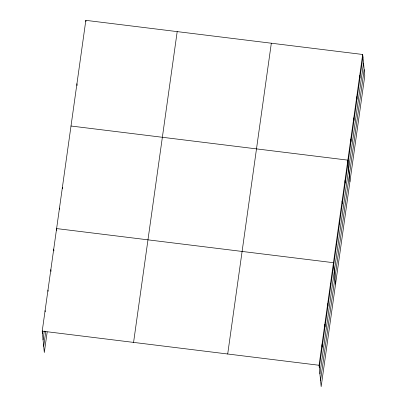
<?xml version="1.0" encoding="UTF-8"?>
<svg xmlns="http://www.w3.org/2000/svg" width="407" height="407" viewBox="0 0 407 407"><rect width="100%" height="100%" fill="white"/><g stroke="black" fill="none" stroke-linecap="round" stroke-linejoin="round"><path stroke-width="0.61" d="M47.192 332.01L44.312 352.523L42.216 331.14L85.836 20.35L362.688 54.477L364.784 75.86L321.164 386.65L319.068 365.262L362.688 54.477M42.45 333.496L42.796 331.013M43.066 339.774L44.287 331.074M43.697 346.245L45.793 331.329M133.577 342.399L177.198 31.614M227.706 354.004L271.327 43.213M319.297 367.623L362.917 56.838M319.912 373.901L363.532 63.116M320.548 380.372L364.168 69.582M71.006 126.017L347.853 160.144L349.954 181.532M42.216 331.14L319.068 365.262M359.722 75.61L359.951 77.971M356.756 96.744L356.985 99.105M353.79 117.877L354.019 120.238M350.819 139.011L351.053 141.371M344.978 180.657L345.207 183.018M342.099 201.17L342.328 203.525M339.219 221.683L339.448 224.038M336.34 242.19L336.574 244.551M335.556 284.091L333.46 262.703L56.614 228.576L56.787 230.347M330.581 283.216L330.815 285.577M327.701 303.729L327.935 306.089M324.827 324.242L325.056 326.602M321.947 344.754L322.176 347.11M85.836 20.35L85.953 21.53M76.938 83.75L77.111 85.521M62.368 187.556L62.485 188.736M59.488 208.063L59.605 209.244M53.734 249.089L53.907 250.86M50.855 269.602L51.028 271.372M47.975 290.115L48.092 291.295M45.096 310.627L45.213 311.808"/></g></svg>
